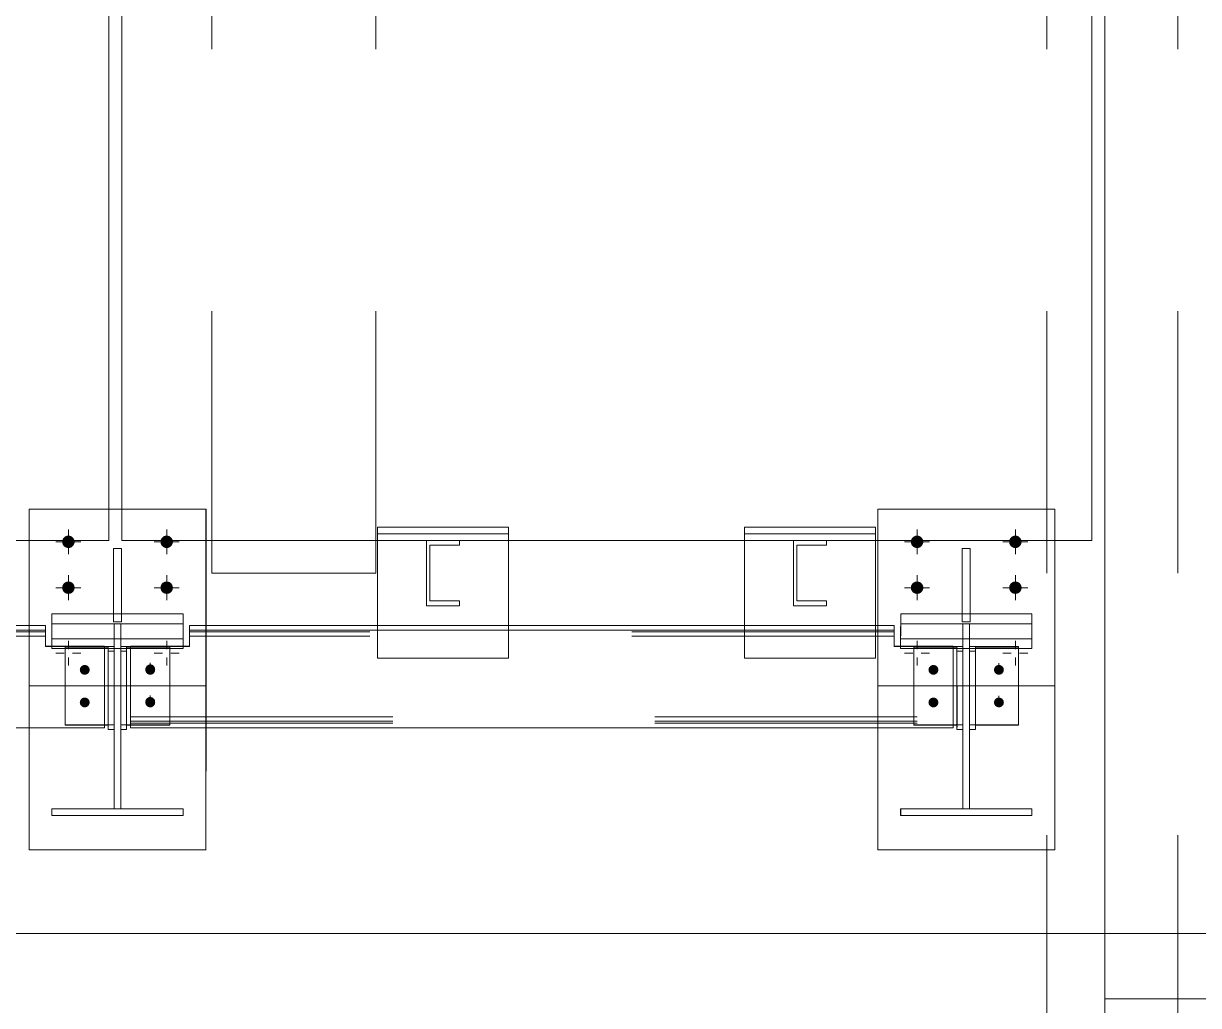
# Model space of a CAD drawing. Header units: millimetres. Extents: x 652937 to 1670132, y 1473552 to 2851037.
# Drawn here: x 663594.993 to 663596.786, y 1524528.36 to 1524529.859 of the extents above; entities that cross this region are included whole.
import ezdxf

# ---------------------------------------------------------------- set-up
doc = ezdxf.new("R2010")
doc.units = ezdxf.units.MM
doc.linetypes.add('XKITLINE00', pattern=[0])
doc.linetypes.add('XKITLINE02', pattern=[4, 2, -2])
doc.layers.add('Bolt', color=7, linetype='Continuous', lineweight=0)
doc.layers.add('Part', color=7, linetype='Continuous', lineweight=0)

# ---------------------------------------------------------------- blocks, each defined once
blk = doc.blocks.new('*A40314555')
at = {"layer": 'Part', "color": 7, "linetype": 'XKITLINE00', "lineweight": 0}
for p, q in [((51.765166, -105.470099), (51.765166, -94.070099)), ((51.765316, -94.070099), (51.765316, -105.470099)), ((51.765166, -105.470099), (44.365166, -105.470099)), ((51.765316, -105.470099), (51.765166, -105.470099))]:
    blk.add_line(p, q, dxfattribs=at)
at = {"layer": 'Part', "color": 7, "linetype": 'XKITLINE02', "lineweight": 0}
blk.add_line((51.765166, -105.470099), (51.765316, -105.470099), dxfattribs=at)
blk = doc.blocks.new('*A40324556')
at = {"layer": 'Part', "color": 7, "linetype": 'XKITLINE00', "lineweight": 0}
for p, q in [((51.865166, -105.470099), (51.865166, -94.070099)), ((59.265166, -105.470099), (59.265166, -94.070099)), ((59.265316, -94.070099), (59.265316, -105.470099)), ((59.265166, -105.470099), (51.865166, -105.470099)), ((59.265316, -105.470099), (59.265166, -105.470099))]:
    blk.add_line(p, q, dxfattribs=at)
at = {"layer": 'Part', "color": 7, "linetype": 'XKITLINE02', "lineweight": 0}
for p, q in [((51.865316, -105.470099), (51.865316, -94.070099)), ((59.265166, -105.470099), (59.265316, -105.470099))]:
    blk.add_line(p, q, dxfattribs=at)
blk = doc.blocks.new('*A40344558')
at = {"layer": 'Part', "color": 7, "linetype": 'XKITLINE00', "lineweight": 0}
for p, q in [((59.365186, -108.970099), (59.365186, -94.070099)), ((66.765186, -108.970099), (59.365186, -108.970099))]:
    blk.add_line(p, q, dxfattribs=at)
at = {"layer": 'Part', "color": 7, "linetype": 'XKITLINE02', "lineweight": 0}
blk.add_line((59.365337, -108.970099), (59.365337, -94.070099), dxfattribs=at)
blk = doc.blocks.new('*A40964620')
at = {"layer": 'Part', "color": 7, "linetype": 'XKITLINE00', "lineweight": 0}
blk.add_line((59.365186, -108.470099), (37.371892, -108.470099), dxfattribs=at)
at = {"layer": 'Part', "color": 7, "linetype": 'XKITLINE02', "lineweight": 0}
for p, q in [((59.365362, -108.470099), (59.365186, -108.470099)), ((59.365186, -108.470099), (66.765362, -108.470099))]:
    blk.add_line(p, q, dxfattribs=at)
blk = doc.blocks.new('*A40974621')
at = {"layer": 'Part', "color": 7, "linetype": 'XKITLINE00', "lineweight": 0}
for p, q in [((51.331472, -107.570088), (51.331472, -107.520088)), ((52.331863, -107.520088), (51.331472, -107.520088)), ((52.331863, -107.570088), (51.331472, -107.570088)), ((52.331863, -107.520088), (52.331472, -107.520088)), ((52.331472, -107.520088), (52.331472, -107.570088)), ((52.331472, -107.570088), (52.331863, -107.570088)), ((52.331863, -107.570088), (52.331863, -107.520088))]:
    blk.add_line(p, q, dxfattribs=at)
at = {"layer": 'Part', "color": 7, "linetype": 'XKITLINE02', "lineweight": 0}
for q in [(51.331472, -107.570088), (51.331863, -107.520088)]:
    blk.add_line((51.331863, -107.570088), q, dxfattribs=at)
blk = doc.blocks.new('*A40984622')
at = {"layer": 'Part', "color": 7, "linetype": 'XKITLINE00', "lineweight": 0}
for p, q in [((51.331863, -106.031138), (51.331472, -106.22097)), ((51.331863, -106.031138), (51.801742, -106.031138)), ((51.861742, -106.031138), (52.331863, -106.031138)), ((52.331863, -106.031138), (52.331472, -106.22095)), ((52.331863, -106.031138), (52.331863, -106.106491)), ((52.331863, -106.106491), (52.331472, -106.296304)), ((51.331472, -106.22097), (52.331472, -106.22095)), ((51.331472, -106.296323), (51.331472, -106.22097)), ((52.331472, -106.22095), (52.331472, -106.296304)), ((52.331472, -106.296304), (51.331472, -106.296323))]:
    blk.add_line(p, q, dxfattribs=at)
at = {"layer": 'Part', "color": 7, "linetype": 'XKITLINE02', "lineweight": 0}
for p, q in [((51.331863, -106.106491), (51.331863, -106.031138)), ((51.801742, -106.031138), (51.861742, -106.031138)), ((51.331863, -106.106491), (51.331472, -106.296323)), ((52.331863, -106.106491), (51.331863, -106.106491))]:
    blk.add_line(p, q, dxfattribs=at)
blk = doc.blocks.new('*A40994623')
at = {"layer": 'Part', "color": 7, "linetype": 'XKITLINE02', "lineweight": 0}
for p, q in [((51.156883, -105.231116), (51.765316, -105.231116)), ((51.156883, -105.231116), (51.156883, -105.470099)), ((51.156909, -105.231116), (51.156909, -107.831116)), ((52.506908, -105.231116), (51.865166, -105.231116)), ((52.506883, -105.231116), (52.506883, -105.470099)), ((52.506908, -105.231116), (52.506908, -107.831116)), ((51.156883, -106.119092), (51.156883, -106.901739)), ((52.506883, -106.119092), (52.506883, -106.901739))]:
    blk.add_line(p, q, dxfattribs=at)
at = {"layer": 'Part', "color": 7, "linetype": 'XKITLINE00', "lineweight": 0}
for p, q in [((51.765316, -105.231116), (51.865166, -105.231116)), ((51.156883, -105.470099), (51.156883, -106.119092)), ((52.506883, -105.470099), (52.506883, -106.119092)), ((51.156883, -106.901739), (51.156883, -107.831116)), ((52.506883, -106.901739), (52.506883, -107.831116)), ((51.156909, -107.831116), (51.156883, -107.831116)), ((51.156883, -107.831116), (52.506883, -107.831116)), ((52.506908, -107.831116), (52.506883, -107.831116))]:
    blk.add_line(p, q, dxfattribs=at)
blk = doc.blocks.new('*A41004624')
at = {"layer": 'Part', "color": 7, "linetype": 'XKITLINE02', "lineweight": 0}
for p, q in [((51.157103, -105.231116), (52.507109, -105.231116)), ((51.157103, -106.581116), (51.157103, -105.231116)), ((51.157109, -106.581116), (51.157109, -105.231116)), ((52.507103, -105.231116), (52.507103, -106.581116)), ((52.507109, -105.231116), (52.507109, -106.581116)), ((52.507109, -106.581116), (51.157103, -106.581116))]:
    blk.add_line(p, q, dxfattribs=at)
blk = doc.blocks.new('*A41014625')
at = {"layer": 'Part', "color": 7, "linetype": 'XKITLINE00', "lineweight": 0}
for p, q in [((51.856582, -106.296313), (51.856542, -106.31585)), ((51.856553, -106.913058), (51.856542, -106.31585)), ((51.856542, -106.31585), (51.901542, -106.31585)), ((51.901582, -106.296312), (51.901542, -106.31585)), ((51.901553, -106.913058), (51.901542, -106.31585)), ((51.901608, -106.31585), (51.901619, -106.881257)), ((52.231608, -106.296306), (52.231619, -106.881257)), ((51.901553, -106.913058), (51.856553, -106.913058)), ((52.231619, -106.881257), (51.901619, -106.881257))]:
    blk.add_line(p, q, dxfattribs=at)
at = {"layer": 'Part', "color": 7, "linetype": 'XKITLINE02', "lineweight": 0}
for p, q in [((51.856616, -106.279713), (51.856582, -106.296313)), ((51.856628, -106.87692), (51.856616, -106.279713)), ((52.231616, -106.279713), (51.856616, -106.279713)), ((51.901607, -106.284049), (51.901582, -106.296312)), ((51.901607, -106.284049), (51.901608, -106.31585)), ((51.901607, -106.284049), (52.231607, -106.284049)), ((52.231607, -106.284049), (52.231616, -106.279713)), ((52.231607, -106.284049), (52.231608, -106.296306)), ((52.231628, -106.87692), (52.231616, -106.279713)), ((51.856553, -106.913058), (51.856628, -106.87692)), ((51.856628, -106.87692), (52.231628, -106.87692)), ((51.901619, -106.881257), (51.901553, -106.913058)), ((52.231628, -106.87692), (52.231619, -106.881257))]:
    blk.add_line(p, q, dxfattribs=at)
blk = doc.blocks.new('*A41024626')
at = {"layer": 'Bolt'}
for points in [[(51.5035, -105.4904), (51.5008, -105.4993), (51.4964, -105.5075), (51.4905, -105.5147), (51.4833, -105.5206), (51.4751, -105.525), (51.4662, -105.5277), (51.4569, -105.5286), (51.4476, -105.5277), (51.4387, -105.525), (51.4305, -105.5206), (51.4233, -105.5147), (51.4174, -105.5075), (51.413, -105.4993), (51.4103, -105.4904), (51.4094, -105.4811), (51.4103, -105.4718), (51.413, -105.4629), (51.4174, -105.4547), (51.4233, -105.4475), (51.4305, -105.4416), (51.4387, -105.4372), (51.4476, -105.4345), (51.4569, -105.4336), (51.4662, -105.4345), (51.4751, -105.4372), (51.4833, -105.4416), (51.4905, -105.4475), (51.4964, -105.4547), (51.5008, -105.4629), (51.5035, -105.4718), (51.5044, -105.4811)], [(52.2535, -105.4904), (52.2508, -105.4993), (52.2464, -105.5075), (52.2405, -105.5147), (52.2333, -105.5206), (52.2251, -105.525), (52.2162, -105.5277), (52.2069, -105.5286), (52.1976, -105.5277), (52.1887, -105.525), (52.1805, -105.5206), (52.1733, -105.5147), (52.1674, -105.5075), (52.163, -105.4993), (52.1603, -105.4904), (52.1594, -105.4811), (52.1603, -105.4718), (52.163, -105.4629), (52.1674, -105.4547), (52.1733, -105.4475), (52.1805, -105.4416), (52.1887, -105.4372), (52.1976, -105.4345), (52.2069, -105.4336), (52.2162, -105.4345), (52.2251, -105.4372), (52.2333, -105.4416), (52.2405, -105.4475), (52.2464, -105.4547), (52.2508, -105.4629), (52.2535, -105.4718), (52.2544, -105.4811)], [(51.5035, -105.8404), (51.5008, -105.8493), (51.4964, -105.8575), (51.4905, -105.8647), (51.4833, -105.8706), (51.4751, -105.875), (51.4662, -105.8777), (51.4569, -105.8786), (51.4476, -105.8777), (51.4387, -105.875), (51.4305, -105.8706), (51.4233, -105.8647), (51.4174, -105.8575), (51.413, -105.8493), (51.4103, -105.8404), (51.4094, -105.8311), (51.4103, -105.8218), (51.413, -105.8129), (51.4174, -105.8047), (51.4233, -105.7975), (51.4305, -105.7916), (51.4387, -105.7872), (51.4476, -105.7845), (51.4569, -105.7836), (51.4662, -105.7845), (51.4751, -105.7872), (51.4833, -105.7916), (51.4905, -105.7975), (51.4964, -105.8047), (51.5008, -105.8129), (51.5035, -105.8218), (51.5044, -105.8311)], [(52.2535, -105.8404), (52.2508, -105.8493), (52.2464, -105.8575), (52.2405, -105.8647), (52.2333, -105.8706), (52.2251, -105.875), (52.2162, -105.8777), (52.2069, -105.8786), (52.1976, -105.8777), (52.1887, -105.875), (52.1805, -105.8706), (52.1733, -105.8647), (52.1674, -105.8575), (52.163, -105.8493), (52.1603, -105.8404), (52.1594, -105.8311), (52.1603, -105.8218), (52.163, -105.8129), (52.1674, -105.8047), (52.1733, -105.7975), (52.1805, -105.7916), (52.1887, -105.7872), (52.1976, -105.7845), (52.2069, -105.7836), (52.2162, -105.7845), (52.2251, -105.7872), (52.2333, -105.7916), (52.2405, -105.7975), (52.2464, -105.8047), (52.2508, -105.8129), (52.2535, -105.8218), (52.2544, -105.8311)]]:
    blk.add_hatch(color=7, dxfattribs=at).paths.add_polyline_path(points, flags=17)
at = {"layer": 'Bolt', "color": 7, "linetype": 'XKITLINE00', "lineweight": 0}
for p, q in [((51.457, -105.5761), (51.457, -105.3861)), ((52.207, -105.5761), (52.207, -105.3861)), ((51.362, -105.4811), (51.552, -105.4811)), ((52.112, -105.4811), (52.302, -105.4811)), ((51.457, -105.9261), (51.457, -105.7361)), ((52.207, -105.9261), (52.207, -105.7361)), ((51.362, -105.8311), (51.552, -105.8311)), ((52.112, -105.8311), (52.302, -105.8311)), ((51.457, -106.2361), (51.457, -106.2994)), ((52.207, -106.2361), (52.207, -106.2994)), ((51.362, -106.3311), (51.4253, -106.3311)), ((51.457, -106.4261), (51.457, -106.3628)), ((51.552, -106.3311), (51.4887, -106.3311)), ((52.112, -106.3311), (52.1753, -106.3311)), ((52.207, -106.4261), (52.207, -106.3628)), ((52.302, -106.3311), (52.2387, -106.3311))]:
    blk.add_line(p, q, dxfattribs=at)
blk = doc.blocks.new('*A41394663')
at = {"layer": 'Part', "color": 7, "linetype": 'XKITLINE02', "lineweight": 0}
for p, q in [((53.802733, -99.720099), (52.552292, -99.720099)), ((52.552292, -99.720099), (52.552292, -105.720099)), ((53.802292, -105.720099), (53.802292, -99.720099)), ((52.552292, -105.720099), (53.802733, -105.720099))]:
    blk.add_line(p, q, dxfattribs=at)
blk = doc.blocks.new('*A42714795')
at = {"layer": 'Part', "color": 7, "linetype": 'XKITLINE00', "lineweight": 0}
for p, q in [((44.881682, -106.119092), (44.881608, -106.155229)), ((51.281682, -106.119092), (44.881682, -106.119092)), ((51.281607, -106.155229), (51.281682, -106.119092)), ((51.281607, -106.155229), (44.881608, -106.155229)), ((44.881608, -106.155229), (44.88161, -106.279648)), ((51.28161, -106.279648), (51.281607, -106.155229)), ((51.281683, -106.155229), (51.281683, -106.168859)), ((44.831472, -106.276757), (44.881616, -106.276757)), ((44.831472, -106.279648), (44.88161, -106.279648)), ((51.28161, -106.279648), (51.331472, -106.279648)), ((51.281616, -106.276757), (51.331472, -106.276757)), ((44.431622, -106.881257), (44.431622, -106.901739)), ((44.431622, -106.901739), (51.73164, -106.901739)), ((51.73164, -106.881257), (51.73164, -106.901739))]:
    blk.add_line(p, q, dxfattribs=at)
at = {"layer": 'Part', "color": 7, "linetype": 'XKITLINE02', "lineweight": 0}
for p, q in [((44.881683, -106.168859), (44.881682, -106.119092)), ((51.281682, -106.119092), (51.281683, -106.155229)), ((44.881614, -106.202106), (44.881683, -106.168859)), ((51.281614, -106.202106), (44.881614, -106.202106)), ((44.881616, -106.276757), (44.881614, -106.202106)), ((51.281683, -106.168859), (44.881683, -106.168859)), ((51.281683, -106.168859), (51.281614, -106.202106)), ((51.281614, -106.202106), (51.281616, -106.276757)), ((44.43161, -106.279648), (44.431616, -106.276757)), ((44.43161, -106.279648), (44.431622, -106.881257)), ((44.43161, -106.279648), (44.831472, -106.279648)), ((44.431627, -106.849081), (44.431616, -106.276757)), ((44.431616, -106.276757), (44.831472, -106.276757)), ((44.88161, -106.279648), (44.881616, -106.276757)), ((51.28161, -106.279648), (51.281616, -106.276757)), ((51.331472, -106.276757), (51.731634, -106.276757)), ((51.331472, -106.279648), (51.731628, -106.279648)), ((51.731634, -106.276757), (51.731628, -106.279648)), ((51.731628, -106.279648), (51.73164, -106.881257)), ((51.731645, -106.849081), (51.731634, -106.276757)), ((44.431627, -106.849081), (44.431696, -106.815834)), ((44.431627, -106.849081), (51.731645, -106.849081)), ((44.431696, -106.815834), (44.431697, -106.865601)), ((44.431696, -106.815834), (51.731714, -106.815834)), ((51.731714, -106.815834), (51.731645, -106.849081)), ((51.731715, -106.865601), (51.731714, -106.815834)), ((44.431697, -106.865601), (44.431622, -106.901739)), ((44.431697, -106.865601), (51.731715, -106.865601)), ((51.73164, -106.901739), (51.731715, -106.865601))]:
    blk.add_line(p, q, dxfattribs=at)
blk = doc.blocks.new('*A42724796')
at = {"layer": 'Part', "color": 7, "linetype": 'XKITLINE02', "lineweight": 0}
for p, q in [((51.806863, -106.106494), (51.806472, -106.29625)), ((51.806863, -106.106494), (51.806863, -107.520088)), ((51.856863, -106.106494), (51.806863, -106.106494)), ((51.856863, -106.106494), (51.856472, -106.296249)), ((51.856863, -106.106494), (51.856863, -106.913058)), ((51.856472, -107.520088), (51.856863, -107.520088)), ((51.856472, -107.520088), (51.856863, -107.520088))]:
    blk.add_line(p, q, dxfattribs=at)
at = {"layer": 'Part', "color": 7, "linetype": 'XKITLINE00', "lineweight": 0}
for p, q in [((51.806472, -106.29625), (51.856472, -106.296249)), ((51.806472, -107.520088), (51.806472, -106.29625)), ((51.856472, -106.296249), (51.856472, -107.520088)), ((51.856863, -106.913058), (51.856863, -107.520088)), ((51.856472, -107.520088), (51.806472, -107.520088))]:
    blk.add_line(p, q, dxfattribs=at)
blk = doc.blocks.new('*A42734797')
at = {"layer": 'Part', "color": 7, "linetype": 'XKITLINE00', "lineweight": 0}
for p, q in [((51.801739, -106.091322), (51.801763, -105.531141)), ((51.801763, -105.531141), (51.861763, -105.531141)), ((51.861763, -105.531141), (51.861739, -106.091322)), ((51.861863, -105.531141), (51.861763, -105.531141)), ((51.861763, -105.531141), (51.861863, -105.531141)), ((51.861863, -106.031141), (51.861863, -105.531141)), ((51.861739, -106.091322), (51.861863, -106.031141)), ((51.861739, -106.091322), (51.801739, -106.091322))]:
    blk.add_line(p, q, dxfattribs=at)
at = {"layer": 'Part', "color": 7, "linetype": 'XKITLINE02', "lineweight": 0}
for p, q in [((51.801863, -106.031141), (51.801863, -105.531141)), ((51.801863, -106.031141), (51.801739, -106.091322)), ((51.861863, -106.031141), (51.801863, -106.031141))]:
    blk.add_line(p, q, dxfattribs=at)
blk = doc.blocks.new('*A42744798')
at = {"layer": 'Part', "color": 7, "linetype": 'XKITLINE02', "lineweight": 0}
for p, q in [((51.43161, -106.279713), (51.431601, -106.284049)), ((51.431601, -106.284049), (51.761601, -106.284049)), ((51.431601, -106.284049), (51.431601, -106.296321)), ((51.80661, -106.279713), (51.43161, -106.279713)), ((51.43161, -106.279713), (51.431621, -106.87692)), ((51.761601, -106.284049), (51.761575, -106.296315)), ((51.761612, -106.881257), (51.761601, -106.284049)), ((51.806472, -106.31585), (51.806535, -106.31585)), ((51.806535, -106.31585), (51.80661, -106.279713)), ((51.806547, -106.913058), (51.806535, -106.31585)), ((51.80661, -106.279713), (51.806621, -106.87692)), ((51.431612, -106.881257), (51.431621, -106.87692)), ((51.431621, -106.87692), (51.806621, -106.87692)), ((51.761546, -106.881257), (51.761612, -106.881257)), ((51.761547, -106.913058), (51.761612, -106.881257)), ((51.806472, -106.913058), (51.806547, -106.913058)), ((51.806547, -106.913058), (51.806621, -106.87692))]:
    blk.add_line(p, q, dxfattribs=at)
at = {"layer": 'Part', "color": 7, "linetype": 'XKITLINE00', "lineweight": 0}
for p, q in [((51.431601, -106.296321), (51.431612, -106.881257)), ((51.761575, -106.296315), (51.761535, -106.31585)), ((51.761535, -106.31585), (51.806472, -106.31585)), ((51.761535, -106.31585), (51.761547, -106.913058)), ((51.431612, -106.881257), (51.761546, -106.881257)), ((51.761547, -106.913058), (51.806472, -106.913058))]:
    blk.add_line(p, q, dxfattribs=at)
blk = doc.blocks.new('*A42754799')
at = {"layer": 'Bolt'}
for points in [[(51.589, -106.4216), (51.596, -106.4238), (51.6025, -106.4272), (51.6082, -106.4319), (51.6128, -106.4375), (51.6163, -106.444), (51.6184, -106.451), (51.6191, -106.4583), (51.6184, -106.4656), (51.6162, -106.4726), (51.6127, -106.479), (51.6081, -106.4847), (51.6024, -106.4893), (51.5959, -106.4927), (51.5888, -106.4948), (51.5815, -106.4955), (51.5742, -106.4948), (51.5672, -106.4927), (51.5607, -106.4892), (51.555, -106.4845), (51.5504, -106.4789), (51.5469, -106.4724), (51.5448, -106.4654), (51.5441, -106.4581), (51.5448, -106.4509), (51.547, -106.4439), (51.5505, -106.4374), (51.5551, -106.4318), (51.5608, -106.4271), (51.5673, -106.4237), (51.5744, -106.4216), (51.5817, -106.4209)], [(51.589, -106.6705), (51.596, -106.6726), (51.6025, -106.6761), (51.6082, -106.6807), (51.6128, -106.6864), (51.6163, -106.6928), (51.6184, -106.6999), (51.6191, -106.7071), (51.6184, -106.7144), (51.6162, -106.7214), (51.6127, -106.7279), (51.6081, -106.7335), (51.6024, -106.7381), (51.5959, -106.7416), (51.5888, -106.7437), (51.5815, -106.7444), (51.5742, -106.7437), (51.5672, -106.7415), (51.5607, -106.738), (51.555, -106.7334), (51.5504, -106.7277), (51.5469, -106.7213), (51.5448, -106.7143), (51.5441, -106.707), (51.5448, -106.6997), (51.547, -106.6927), (51.5505, -106.6863), (51.5551, -106.6806), (51.5608, -106.676), (51.5673, -106.6725), (51.5744, -106.6704), (51.5817, -106.6697)]]:
    blk.add_hatch(color=7, dxfattribs=at).paths.add_polyline_path(points, flags=17)
at = {"layer": 'Bolt', "color": 7, "linetype": 'XKITLINE00', "lineweight": 0}
for p, q in [((51.5816, -106.462), (51.5816, -106.439)), ((51.5816, -106.7109), (51.5816, -106.6879))]:
    blk.add_line(p, q, dxfattribs=at)
blk = doc.blocks.new('*A43004824')
at = {"layer": 'Part', "color": 7, "linetype": 'XKITLINE02', "lineweight": 0}
for p, q in [((58.921871, -99.720099), (58.921871, -107.831116)), ((58.922071, -99.720099), (58.922071, -133.720099)), ((59.921871, -99.720099), (59.921871, -108.970099)), ((59.922071, -99.720099), (59.922071, -130.970099))]:
    blk.add_line(p, q, dxfattribs=at)
at = {"layer": 'Part', "color": 7, "linetype": 'XKITLINE00', "lineweight": 0}
for p, q in [((58.921871, -107.831116), (58.921871, -124.470099)), ((59.921871, -108.970099), (59.921871, -109.070099))]:
    blk.add_line(p, q, dxfattribs=at)
blk = doc.blocks.new('*A43014825')
at = {"layer": 'Part', "color": 7, "linetype": 'XKITLINE02', "lineweight": 0}
for p, q in [((59.365341, -108.470099), (60.365541, -108.470099)), ((59.365341, -108.470099), (59.365341, -108.970099)), ((59.365541, -130.970099), (59.365541, -108.470099))]:
    blk.add_line(p, q, dxfattribs=at)
at = {"layer": 'Part', "color": 7, "linetype": 'XKITLINE00', "lineweight": 0}
blk.add_line((59.365341, -108.970099), (59.365341, -109.070099), dxfattribs=at)
blk = doc.blocks.new('*A43024826')
at = {"layer": 'Part', "color": 7, "linetype": 'XKITLINE00', "lineweight": 0}
for p, q in [((57.806472, -107.570088), (57.806472, -107.520088)), ((58.806863, -107.520088), (57.806472, -107.520088)), ((58.806863, -107.570088), (57.806472, -107.570088)), ((58.806863, -107.520088), (58.806472, -107.520088)), ((58.806472, -107.520088), (58.806472, -107.570088)), ((58.806472, -107.570088), (58.806863, -107.570088)), ((58.806863, -107.570088), (58.806863, -107.520088))]:
    blk.add_line(p, q, dxfattribs=at)
at = {"layer": 'Part', "color": 7, "linetype": 'XKITLINE02', "lineweight": 0}
for q in [(57.806472, -107.570088), (57.806863, -107.520088)]:
    blk.add_line((57.806863, -107.570088), q, dxfattribs=at)
blk = doc.blocks.new('*A43034827')
at = {"layer": 'Part', "color": 7, "linetype": 'XKITLINE02', "lineweight": 0}
for p, q in [((58.281863, -106.106494), (58.281472, -106.296124)), ((58.281863, -106.106494), (58.281863, -107.520088)), ((58.331863, -106.106494), (58.281863, -106.106494)), ((58.331863, -106.106494), (58.331472, -106.296123)), ((58.331863, -106.106494), (58.331863, -106.913058)), ((58.331472, -107.520088), (58.331863, -107.520088)), ((58.331472, -107.520088), (58.331863, -107.520088))]:
    blk.add_line(p, q, dxfattribs=at)
at = {"layer": 'Part', "color": 7, "linetype": 'XKITLINE00', "lineweight": 0}
for p, q in [((58.281472, -106.296124), (58.331472, -106.296123)), ((58.281472, -107.520088), (58.281472, -106.296124)), ((58.331472, -106.296123), (58.331472, -107.520088)), ((58.331863, -106.913058), (58.331863, -107.520088)), ((58.331472, -107.520088), (58.281472, -107.520088))]:
    blk.add_line(p, q, dxfattribs=at)
blk = doc.blocks.new('*A43044828')
at = {"layer": 'Part', "color": 7, "linetype": 'XKITLINE00', "lineweight": 0}
for p, q in [((57.806863, -106.031138), (57.806472, -106.220843)), ((57.806863, -106.031138), (58.276742, -106.031138)), ((58.336741, -106.031138), (58.806863, -106.031138)), ((58.806863, -106.031138), (58.806472, -106.220824)), ((58.806863, -106.031138), (58.806863, -106.106491)), ((58.806863, -106.106491), (58.806472, -106.296177)), ((57.806472, -106.220843), (58.806472, -106.220824)), ((57.806472, -106.296197), (57.806472, -106.220843)), ((58.806472, -106.220824), (58.806472, -106.296177)), ((58.806472, -106.296177), (57.806472, -106.296197))]:
    blk.add_line(p, q, dxfattribs=at)
at = {"layer": 'Part', "color": 7, "linetype": 'XKITLINE02', "lineweight": 0}
for p, q in [((57.806863, -106.106491), (57.806863, -106.031138)), ((58.276742, -106.031138), (58.336741, -106.031138)), ((57.806863, -106.106491), (57.806472, -106.296197)), ((58.806863, -106.106491), (57.806863, -106.106491))]:
    blk.add_line(p, q, dxfattribs=at)
blk = doc.blocks.new('*A43134837')
at = {"layer": 'Part', "color": 7, "linetype": 'XKITLINE02', "lineweight": 0}
for p, q in [((57.631883, -105.231116), (58.981908, -105.231116)), ((57.631883, -105.231116), (57.631883, -105.470099)), ((57.631908, -105.231116), (57.631908, -107.831116)), ((58.981883, -105.231116), (58.981883, -105.470099)), ((58.981908, -105.231116), (58.981908, -107.831116)), ((57.631883, -106.119092), (57.631883, -106.901739))]:
    blk.add_line(p, q, dxfattribs=at)
at = {"layer": 'Part', "color": 7, "linetype": 'XKITLINE00', "lineweight": 0}
for p, q in [((57.631883, -105.470099), (57.631883, -106.119092)), ((58.981883, -105.470099), (58.981883, -107.831116)), ((57.631883, -106.901739), (57.631883, -107.831116)), ((57.631908, -107.831116), (57.631883, -107.831116)), ((57.631883, -107.831116), (58.981883, -107.831116)), ((58.981908, -107.831116), (58.981883, -107.831116))]:
    blk.add_line(p, q, dxfattribs=at)
blk = doc.blocks.new('*A43184842')
at = {"layer": 'Bolt'}
for points in [[(58.564, -106.4216), (58.571, -106.4238), (58.5775, -106.4272), (58.5832, -106.4319), (58.5878, -106.4375), (58.5913, -106.444), (58.5934, -106.451), (58.5941, -106.4583), (58.5934, -106.4656), (58.5912, -106.4726), (58.5877, -106.479), (58.5831, -106.4847), (58.5774, -106.4893), (58.5709, -106.4927), (58.5639, -106.4948), (58.5565, -106.4955), (58.5492, -106.4948), (58.5422, -106.4927), (58.5357, -106.4892), (58.53, -106.4845), (58.5254, -106.4789), (58.5219, -106.4724), (58.5198, -106.4654), (58.5191, -106.4581), (58.5198, -106.4509), (58.522, -106.4439), (58.5255, -106.4374), (58.5301, -106.4318), (58.5358, -106.4271), (58.5423, -106.4237), (58.5494, -106.4216), (58.5567, -106.4209)], [(58.564, -106.6705), (58.571, -106.6726), (58.5775, -106.6761), (58.5832, -106.6807), (58.5878, -106.6864), (58.5913, -106.6928), (58.5934, -106.6999), (58.5941, -106.7071), (58.5934, -106.7144), (58.5912, -106.7214), (58.5878, -106.7279), (58.5831, -106.7335), (58.5774, -106.7381), (58.5709, -106.7416), (58.5639, -106.7437), (58.5565, -106.7444), (58.5492, -106.7437), (58.5422, -106.7415), (58.5357, -106.738), (58.53, -106.7334), (58.5254, -106.7277), (58.5219, -106.7213), (58.5198, -106.7143), (58.5191, -106.707), (58.5199, -106.6997), (58.522, -106.6927), (58.5255, -106.6863), (58.5302, -106.6806), (58.5358, -106.676), (58.5423, -106.6725), (58.5494, -106.6704), (58.5567, -106.6697)]]:
    blk.add_hatch(color=7, dxfattribs=at).paths.add_polyline_path(points, flags=17)
at = {"layer": 'Bolt', "color": 7, "linetype": 'XKITLINE00', "lineweight": 0}
for p, q in [((58.5566, -106.4599), (58.5567, -106.408)), ((58.5566, -106.7087), (58.5567, -106.6569))]:
    blk.add_line(p, q, dxfattribs=at)
blk = doc.blocks.new('*A43194843')
at = {"layer": 'Bolt'}
for points in [[(58.064, -106.4216), (58.071, -106.4238), (58.0775, -106.4272), (58.0832, -106.4319), (58.0878, -106.4375), (58.0913, -106.444), (58.0934, -106.451), (58.0941, -106.4583), (58.0934, -106.4656), (58.0912, -106.4726), (58.0877, -106.479), (58.0831, -106.4847), (58.0774, -106.4893), (58.0709, -106.4927), (58.0638, -106.4948), (58.0565, -106.4955), (58.0492, -106.4948), (58.0422, -106.4927), (58.0357, -106.4892), (58.03, -106.4845), (58.0254, -106.4789), (58.0219, -106.4724), (58.0198, -106.4654), (58.0191, -106.4581), (58.0198, -106.4509), (58.022, -106.4439), (58.0255, -106.4374), (58.0301, -106.4318), (58.0358, -106.4271), (58.0423, -106.4237), (58.0494, -106.4216), (58.0567, -106.4209)], [(58.064, -106.6705), (58.071, -106.6726), (58.0775, -106.6761), (58.0832, -106.6807), (58.0878, -106.6864), (58.0913, -106.6928), (58.0934, -106.6999), (58.0941, -106.7071), (58.0934, -106.7144), (58.0912, -106.7214), (58.0877, -106.7279), (58.0831, -106.7335), (58.0774, -106.7381), (58.0709, -106.7416), (58.0638, -106.7437), (58.0565, -106.7444), (58.0492, -106.7437), (58.0422, -106.7415), (58.0357, -106.738), (58.03, -106.7334), (58.0254, -106.7277), (58.0219, -106.7213), (58.0198, -106.7143), (58.0191, -106.707), (58.0198, -106.6997), (58.022, -106.6927), (58.0255, -106.6863), (58.0301, -106.6806), (58.0358, -106.676), (58.0423, -106.6725), (58.0494, -106.6704), (58.0567, -106.6697)]]:
    blk.add_hatch(color=7, dxfattribs=at).paths.add_polyline_path(points, flags=17)
at = {"layer": 'Bolt', "color": 7, "linetype": 'XKITLINE00', "lineweight": 0}
for p, q in [((58.0566, -106.462), (58.0566, -106.439)), ((58.0566, -106.7109), (58.0566, -106.6879))]:
    blk.add_line(p, q, dxfattribs=at)
blk = doc.blocks.new('*A43204844')
at = {"layer": 'Part', "color": 7, "linetype": 'XKITLINE00', "lineweight": 0}
for p, q in [((58.331582, -106.296187), (58.331541, -106.31585)), ((58.331553, -106.913058), (58.331541, -106.31585)), ((58.331541, -106.31585), (58.376541, -106.31585)), ((58.376582, -106.296186), (58.376541, -106.31585)), ((58.376553, -106.913058), (58.376541, -106.31585)), ((58.376608, -106.31585), (58.376619, -106.881257)), ((58.706607, -106.296179), (58.706619, -106.881257)), ((58.376553, -106.913058), (58.331553, -106.913058)), ((58.706619, -106.881257), (58.376619, -106.881257))]:
    blk.add_line(p, q, dxfattribs=at)
at = {"layer": 'Part', "color": 7, "linetype": 'XKITLINE02', "lineweight": 0}
for p, q in [((58.331616, -106.279713), (58.331582, -106.296187)), ((58.331628, -106.87692), (58.331616, -106.279713)), ((58.706616, -106.279713), (58.331616, -106.279713)), ((58.376607, -106.284049), (58.376582, -106.296186)), ((58.376607, -106.284049), (58.376608, -106.31585)), ((58.376607, -106.284049), (58.706607, -106.284049)), ((58.706607, -106.284049), (58.706616, -106.279713)), ((58.706607, -106.284049), (58.706607, -106.296179)), ((58.706628, -106.87692), (58.706616, -106.279713)), ((58.331553, -106.913058), (58.331628, -106.87692)), ((58.331628, -106.87692), (58.706628, -106.87692)), ((58.376619, -106.881257), (58.376553, -106.913058)), ((58.706628, -106.87692), (58.706619, -106.881257))]:
    blk.add_line(p, q, dxfattribs=at)
blk = doc.blocks.new('*A43214845')
at = {"layer": 'Part', "color": 7, "linetype": 'XKITLINE02', "lineweight": 0}
for p, q in [((57.90661, -106.279713), (57.906601, -106.284049)), ((57.906601, -106.284049), (58.236601, -106.284049)), ((57.906601, -106.284049), (57.906601, -106.296195)), ((58.28161, -106.279713), (57.90661, -106.279713)), ((57.90661, -106.279713), (57.906621, -106.87692)), ((58.236601, -106.284049), (58.236576, -106.296189)), ((58.236612, -106.881257), (58.236601, -106.284049)), ((58.281472, -106.31585), (58.281535, -106.31585)), ((58.281535, -106.31585), (58.28161, -106.279713)), ((58.281547, -106.913058), (58.281535, -106.31585)), ((58.28161, -106.279713), (58.281621, -106.87692)), ((57.906612, -106.881257), (57.906621, -106.87692)), ((57.906621, -106.87692), (58.281621, -106.87692)), ((58.236546, -106.881257), (58.236612, -106.881257)), ((58.236547, -106.913058), (58.236612, -106.881257)), ((58.281472, -106.913058), (58.281547, -106.913058)), ((58.281547, -106.913058), (58.281621, -106.87692))]:
    blk.add_line(p, q, dxfattribs=at)
at = {"layer": 'Part', "color": 7, "linetype": 'XKITLINE00', "lineweight": 0}
for p, q in [((57.906601, -106.296195), (57.906612, -106.881257)), ((58.236576, -106.296189), (58.236535, -106.31585)), ((58.236535, -106.31585), (58.281472, -106.31585)), ((58.236535, -106.31585), (58.236547, -106.913058)), ((57.906612, -106.881257), (58.236546, -106.881257)), ((58.236547, -106.913058), (58.281472, -106.913058))]:
    blk.add_line(p, q, dxfattribs=at)
blk = doc.blocks.new('*A43244848')
at = {"layer": 'Bolt'}
for points in [[(57.9785, -105.4904), (57.9758, -105.4993), (57.9714, -105.5075), (57.9655, -105.5147), (57.9583, -105.5206), (57.9501, -105.525), (57.9412, -105.5277), (57.9319, -105.5286), (57.9226, -105.5277), (57.9137, -105.525), (57.9055, -105.5206), (57.8983, -105.5147), (57.8924, -105.5075), (57.888, -105.4993), (57.8853, -105.4904), (57.8844, -105.4811), (57.8853, -105.4718), (57.888, -105.4629), (57.8924, -105.4547), (57.8983, -105.4475), (57.9055, -105.4416), (57.9137, -105.4372), (57.9226, -105.4345), (57.9319, -105.4336), (57.9412, -105.4345), (57.9501, -105.4372), (57.9583, -105.4416), (57.9655, -105.4475), (57.9714, -105.4547), (57.9758, -105.4629), (57.9785, -105.4718), (57.9794, -105.4811)], [(58.7285, -105.4904), (58.7258, -105.4993), (58.7214, -105.5075), (58.7155, -105.5147), (58.7083, -105.5206), (58.7001, -105.525), (58.6912, -105.5277), (58.6819, -105.5286), (58.6726, -105.5277), (58.6637, -105.525), (58.6555, -105.5206), (58.6483, -105.5147), (58.6424, -105.5075), (58.638, -105.4993), (58.6353, -105.4904), (58.6344, -105.4811), (58.6353, -105.4718), (58.638, -105.4629), (58.6424, -105.4547), (58.6483, -105.4475), (58.6555, -105.4416), (58.6637, -105.4372), (58.6726, -105.4345), (58.6819, -105.4336), (58.6912, -105.4345), (58.7001, -105.4372), (58.7083, -105.4416), (58.7155, -105.4475), (58.7214, -105.4547), (58.7258, -105.4629), (58.7285, -105.4718), (58.7294, -105.4811)], [(57.9785, -105.8404), (57.9758, -105.8493), (57.9714, -105.8575), (57.9655, -105.8647), (57.9583, -105.8706), (57.9501, -105.875), (57.9412, -105.8777), (57.9319, -105.8786), (57.9226, -105.8777), (57.9137, -105.875), (57.9055, -105.8706), (57.8983, -105.8647), (57.8924, -105.8575), (57.888, -105.8493), (57.8853, -105.8404), (57.8844, -105.8311), (57.8853, -105.8218), (57.888, -105.8129), (57.8924, -105.8047), (57.8983, -105.7975), (57.9055, -105.7916), (57.9137, -105.7872), (57.9226, -105.7845), (57.9319, -105.7836), (57.9412, -105.7845), (57.9501, -105.7872), (57.9583, -105.7916), (57.9655, -105.7975), (57.9714, -105.8047), (57.9758, -105.8129), (57.9785, -105.8218), (57.9794, -105.8311)], [(58.7285, -105.8404), (58.7258, -105.8493), (58.7214, -105.8575), (58.7155, -105.8647), (58.7083, -105.8706), (58.7001, -105.875), (58.6912, -105.8777), (58.6819, -105.8786), (58.6726, -105.8777), (58.6637, -105.875), (58.6555, -105.8706), (58.6483, -105.8647), (58.6424, -105.8575), (58.638, -105.8493), (58.6353, -105.8404), (58.6344, -105.8311), (58.6353, -105.8218), (58.638, -105.8129), (58.6424, -105.8047), (58.6483, -105.7975), (58.6555, -105.7916), (58.6637, -105.7872), (58.6726, -105.7845), (58.6819, -105.7836), (58.6912, -105.7845), (58.7001, -105.7872), (58.7083, -105.7916), (58.7155, -105.7975), (58.7214, -105.8047), (58.7258, -105.8129), (58.7285, -105.8218), (58.7294, -105.8311)]]:
    blk.add_hatch(color=7, dxfattribs=at).paths.add_polyline_path(points, flags=17)
at = {"layer": 'Bolt', "color": 7, "linetype": 'XKITLINE00', "lineweight": 0}
for p, q in [((57.932, -105.5761), (57.932, -105.3861)), ((58.682, -105.5761), (58.682, -105.3861)), ((57.837, -105.4811), (58.027, -105.4811)), ((58.587, -105.4811), (58.777, -105.4811)), ((57.932, -105.9261), (57.932, -105.7361)), ((58.682, -105.9261), (58.682, -105.7361)), ((57.837, -105.8311), (58.027, -105.8311)), ((58.587, -105.8311), (58.777, -105.8311)), ((57.932, -106.2361), (57.932, -106.2994)), ((58.682, -106.2361), (58.682, -106.2994)), ((57.837, -106.3311), (57.9003, -106.3311)), ((57.932, -106.4261), (57.932, -106.3628)), ((58.027, -106.3311), (57.9637, -106.3311)), ((58.587, -106.3311), (58.6503, -106.3311)), ((58.682, -106.4261), (58.682, -106.3628)), ((58.777, -106.3311), (58.7137, -106.3311))]:
    blk.add_line(p, q, dxfattribs=at)
blk = doc.blocks.new('*A43254849')
at = {"layer": 'Part', "color": 7, "linetype": 'XKITLINE00', "lineweight": 0}
for p, q in [((58.276739, -106.091322), (58.276763, -105.531141)), ((58.276763, -105.531141), (58.336763, -105.531141)), ((58.336763, -105.531141), (58.336739, -106.091322)), ((58.336863, -105.531141), (58.336763, -105.531141)), ((58.336763, -105.531141), (58.336863, -105.531141)), ((58.336863, -106.031141), (58.336863, -105.531141)), ((58.336739, -106.091322), (58.336863, -106.031141)), ((58.336739, -106.091322), (58.276739, -106.091322))]:
    blk.add_line(p, q, dxfattribs=at)
at = {"layer": 'Part', "color": 7, "linetype": 'XKITLINE02', "lineweight": 0}
for p, q in [((58.276863, -106.031141), (58.276863, -105.531141)), ((58.276863, -106.031141), (58.276739, -106.091322)), ((58.336863, -106.031141), (58.276863, -106.031141))]:
    blk.add_line(p, q, dxfattribs=at)
blk = doc.blocks.new('*A43264850')
at = {"layer": 'Part', "color": 7, "linetype": 'XKITLINE02', "lineweight": 0}
for p, q in [((57.615404, -105.370099), (56.615392, -105.370099)), ((56.615392, -105.370099), (56.615392, -105.470099)), ((56.615404, -105.370099), (56.615404, -106.370099)), ((57.615392, -105.370099), (57.615392, -105.470099)), ((57.615404, -106.370099), (57.615404, -105.370099)), ((56.615392, -106.119092), (56.615392, -106.370099)), ((57.615392, -106.119092), (57.615392, -106.370099)), ((56.615392, -106.370099), (57.615404, -106.370099))]:
    blk.add_line(p, q, dxfattribs=at)
at = {"layer": 'Part', "color": 7, "linetype": 'XKITLINE00', "lineweight": 0}
for p, q in [((56.615392, -105.470099), (56.615392, -106.119092)), ((57.615392, -105.470099), (57.615392, -106.119092))]:
    blk.add_line(p, q, dxfattribs=at)
blk = doc.blocks.new('*A43274851')
at = {"layer": 'Part', "color": 7, "linetype": 'XKITLINE02', "lineweight": 0}
for p, q in [((57.615367, -105.420099), (56.615227, -105.420099)), ((56.615227, -105.470099), (56.615227, -105.420099)), ((56.615367, -105.470099), (56.615367, -105.420099)), ((57.615227, -105.420099), (57.615367, -105.420099)), ((57.615227, -105.470099), (57.615227, -105.420099)), ((57.615367, -105.420099), (57.615367, -105.470099)), ((57.615367, -105.470099), (56.615227, -105.470099)), ((57.615367, -105.470099), (57.615227, -105.470099))]:
    blk.add_line(p, q, dxfattribs=at)
blk = doc.blocks.new('*A43284852')
at = {"layer": 'Part', "color": 7, "linetype": 'XKITLINE00', "lineweight": 0}
for p, q in [((56.990269, -105.970099), (56.990269, -105.470099)), ((57.240409, -105.507599), (57.015269, -105.507599)), ((57.015269, -105.932599), (57.015269, -105.507599)), ((57.015409, -105.932599), (57.015409, -105.507599)), ((57.240269, -105.507599), (57.240269, -105.470099)), ((57.240409, -105.470099), (57.240409, -105.507599)), ((57.015269, -105.932599), (57.240409, -105.932599)), ((57.240269, -105.970099), (57.240269, -105.932599)), ((57.240409, -105.932599), (57.240409, -105.970099)), ((57.240409, -105.970099), (56.990269, -105.970099))]:
    blk.add_line(p, q, dxfattribs=at)
at = {"layer": 'Part', "color": 7, "linetype": 'XKITLINE02', "lineweight": 0}
for p, q in [((56.990269, -105.470099), (57.240409, -105.470099)), ((56.990409, -105.970099), (56.990409, -105.470099))]:
    blk.add_line(p, q, dxfattribs=at)
blk = doc.blocks.new('*A43294853')
at = {"layer": 'Part', "color": 7, "linetype": 'XKITLINE02', "lineweight": 0}
for p, q in [((57.632103, -105.231116), (58.982109, -105.231116)), ((57.632103, -106.581116), (57.632103, -105.231116)), ((57.632109, -105.231116), (57.632109, -106.581116)), ((58.982103, -106.581116), (58.982103, -105.231116)), ((58.982109, -105.231116), (58.982109, -106.581116)), ((58.982109, -106.581116), (57.632103, -106.581116))]:
    blk.add_line(p, q, dxfattribs=at)
blk = doc.blocks.new('*A43464870')
at = {"layer": 'Part', "color": 7, "linetype": 'XKITLINE00', "lineweight": 0}
for p, q in [((52.381682, -106.119092), (52.381607, -106.155229)), ((57.756682, -106.119092), (52.381682, -106.119092)), ((57.756607, -106.155229), (57.756682, -106.119092)), ((57.756607, -106.155229), (52.381607, -106.155229)), ((52.381607, -106.155229), (52.38161, -106.279648)), ((57.75661, -106.279648), (57.756607, -106.155229)), ((57.756683, -106.155229), (57.756683, -106.168859)), ((52.331472, -106.276757), (52.381616, -106.276757)), ((52.331472, -106.279648), (52.38161, -106.279648)), ((57.75661, -106.279648), (57.806472, -106.279648)), ((57.756616, -106.276757), (57.806472, -106.276757)), ((51.931621, -106.881257), (51.931622, -106.901739)), ((51.931622, -106.901739), (58.20664, -106.901739)), ((58.20664, -106.881257), (58.20664, -106.901739))]:
    blk.add_line(p, q, dxfattribs=at)
at = {"layer": 'Part', "color": 7, "linetype": 'XKITLINE02', "lineweight": 0}
for p, q in [((52.381683, -106.168859), (52.381682, -106.119092)), ((57.756682, -106.119092), (57.756683, -106.155229)), ((52.381614, -106.202106), (52.381683, -106.168859)), ((57.756614, -106.202106), (52.381614, -106.202106)), ((52.381616, -106.276757), (52.381614, -106.202106)), ((57.756683, -106.168859), (52.381683, -106.168859)), ((57.756683, -106.168859), (57.756614, -106.202106)), ((57.756614, -106.202106), (57.756616, -106.276757)), ((51.93161, -106.279648), (51.931616, -106.276757)), ((51.93161, -106.279648), (51.931621, -106.881257)), ((51.93161, -106.279648), (52.331472, -106.279648)), ((51.931627, -106.849081), (51.931616, -106.276757)), ((51.931616, -106.276757), (52.331472, -106.276757)), ((52.38161, -106.279648), (52.381616, -106.276757)), ((57.75661, -106.279648), (57.756616, -106.276757)), ((57.806472, -106.276757), (58.206634, -106.276757)), ((57.806472, -106.279648), (58.206628, -106.279648)), ((58.206634, -106.276757), (58.206628, -106.279648)), ((58.206628, -106.279648), (58.20664, -106.881257)), ((58.206645, -106.849081), (58.206634, -106.276757)), ((51.931627, -106.849081), (51.931696, -106.815834)), ((51.931627, -106.849081), (58.206645, -106.849081)), ((51.931696, -106.815834), (51.931697, -106.865601)), ((51.931696, -106.815834), (58.206714, -106.815834)), ((58.206714, -106.815834), (58.206645, -106.849081)), ((58.206715, -106.865601), (58.206714, -106.815834)), ((51.931697, -106.865601), (51.931622, -106.901739)), ((51.931697, -106.865601), (58.206715, -106.865601)), ((58.20664, -106.901739), (58.206715, -106.865601))]:
    blk.add_line(p, q, dxfattribs=at)
blk = doc.blocks.new('*A43474871')
at = {"layer": 'Bolt'}
for points in [[(52.089, -106.4173), (52.096, -106.4194), (52.1025, -106.4229), (52.1082, -106.4276), (52.1128, -106.4332), (52.1163, -106.4397), (52.1184, -106.4467), (52.1191, -106.454), (52.1184, -106.4612), (52.1162, -106.4682), (52.1128, -106.4747), (52.1081, -106.4803), (52.1024, -106.485), (52.0959, -106.4884), (52.0889, -106.4905), (52.0815, -106.4912), (52.0742, -106.4905), (52.0672, -106.4883), (52.0607, -106.4849), (52.055, -106.4802), (52.0504, -106.4746), (52.0469, -106.4681), (52.0448, -106.4611), (52.0441, -106.4538), (52.0449, -106.4465), (52.047, -106.4395), (52.0505, -106.4331), (52.0552, -106.4274), (52.0609, -106.4228), (52.0673, -106.4194), (52.0744, -106.4173), (52.0817, -106.4166)], [(52.089, -106.6661), (52.096, -106.6683), (52.1025, -106.6717), (52.1082, -106.6764), (52.1128, -106.6821), (52.1163, -106.6885), (52.1184, -106.6955), (52.1191, -106.7028), (52.1184, -106.7101), (52.1162, -106.7171), (52.1128, -106.7235), (52.1081, -106.7292), (52.1024, -106.7338), (52.0959, -106.7373), (52.0889, -106.7394), (52.0815, -106.7401), (52.0742, -106.7393), (52.0672, -106.7372), (52.0607, -106.7337), (52.0551, -106.7291), (52.0504, -106.7234), (52.0469, -106.7169), (52.0448, -106.7099), (52.0441, -106.7027), (52.0449, -106.6954), (52.047, -106.6884), (52.0505, -106.6819), (52.0552, -106.6763), (52.0609, -106.6717), (52.0673, -106.6682), (52.0744, -106.6661), (52.0817, -106.6654)]]:
    blk.add_hatch(color=7, dxfattribs=at).paths.add_polyline_path(points, flags=17)
at = {"layer": 'Bolt', "color": 7, "linetype": 'XKITLINE00', "lineweight": 0}
for p, q in [((52.0816, -106.4539), (52.0817, -106.4059)), ((52.0816, -106.7027), (52.0817, -106.6547))]:
    blk.add_line(p, q, dxfattribs=at)
blk = doc.blocks.new('*A43484872')
at = {"layer": 'Bolt'}
for points in [[(52.089, -106.4216), (52.096, -106.4238), (52.1025, -106.4272), (52.1082, -106.4319), (52.1128, -106.4375), (52.1163, -106.444), (52.1184, -106.451), (52.1191, -106.4583), (52.1184, -106.4656), (52.1162, -106.4726), (52.1127, -106.479), (52.1081, -106.4847), (52.1024, -106.4893), (52.0959, -106.4927), (52.0889, -106.4948), (52.0815, -106.4955), (52.0742, -106.4948), (52.0672, -106.4927), (52.0607, -106.4892), (52.055, -106.4845), (52.0504, -106.4789), (52.0469, -106.4724), (52.0448, -106.4654), (52.0441, -106.4581), (52.0448, -106.4509), (52.047, -106.4439), (52.0505, -106.4374), (52.0551, -106.4318), (52.0608, -106.4271), (52.0673, -106.4237), (52.0744, -106.4216), (52.0817, -106.4209)], [(52.089, -106.6705), (52.096, -106.6726), (52.1025, -106.6761), (52.1082, -106.6807), (52.1128, -106.6864), (52.1163, -106.6928), (52.1184, -106.6999), (52.1191, -106.7071), (52.1184, -106.7144), (52.1162, -106.7214), (52.1128, -106.7279), (52.1081, -106.7335), (52.1024, -106.7381), (52.0959, -106.7416), (52.0889, -106.7437), (52.0815, -106.7444), (52.0742, -106.7437), (52.0672, -106.7415), (52.0607, -106.738), (52.055, -106.7334), (52.0504, -106.7277), (52.0469, -106.7213), (52.0448, -106.7143), (52.0441, -106.707), (52.0449, -106.6997), (52.047, -106.6927), (52.0505, -106.6863), (52.0552, -106.6806), (52.0608, -106.676), (52.0673, -106.6725), (52.0744, -106.6704), (52.0817, -106.6697)]]:
    blk.add_hatch(color=7, dxfattribs=at).paths.add_polyline_path(points, flags=17)
at = {"layer": 'Bolt', "color": 7, "linetype": 'XKITLINE00', "lineweight": 0}
for p, q in [((52.0816, -106.462), (52.0817, -106.439)), ((52.0816, -106.7109), (52.0817, -106.6879))]:
    blk.add_line(p, q, dxfattribs=at)
blk = doc.blocks.new('*A43494873')
at = {"layer": 'Part', "color": 7, "linetype": 'XKITLINE02', "lineweight": 0}
for p, q in [((54.815404, -105.370099), (53.815392, -105.370099)), ((53.815392, -105.370099), (53.815392, -105.470099)), ((53.815404, -105.370099), (53.815404, -106.370099)), ((54.815392, -105.370099), (54.815392, -105.470099)), ((54.815404, -106.370099), (54.815404, -105.370099)), ((53.815392, -106.119092), (53.815392, -106.370099)), ((54.815392, -106.119092), (54.815392, -106.370099)), ((53.815392, -106.370099), (54.815404, -106.370099))]:
    blk.add_line(p, q, dxfattribs=at)
at = {"layer": 'Part', "color": 7, "linetype": 'XKITLINE00', "lineweight": 0}
for p, q in [((53.815392, -105.470099), (53.815392, -106.119092)), ((54.815392, -105.470099), (54.815392, -106.119092))]:
    blk.add_line(p, q, dxfattribs=at)
blk = doc.blocks.new('*A43504874')
at = {"layer": 'Part', "color": 7, "linetype": 'XKITLINE02', "lineweight": 0}
for p, q in [((54.815367, -105.420099), (53.815227, -105.420099)), ((53.815227, -105.470099), (53.815227, -105.420099)), ((53.815367, -105.470099), (53.815367, -105.420099)), ((54.815227, -105.420099), (54.815367, -105.420099)), ((54.815227, -105.470099), (54.815227, -105.420099)), ((54.815367, -105.420099), (54.815367, -105.470099)), ((54.815367, -105.470099), (53.815227, -105.470099)), ((54.815367, -105.470099), (54.815227, -105.470099))]:
    blk.add_line(p, q, dxfattribs=at)
blk = doc.blocks.new('*A43514875')
at = {"layer": 'Part', "color": 7, "linetype": 'XKITLINE00', "lineweight": 0}
for p, q in [((54.190269, -105.970099), (54.190269, -105.470099)), ((54.440409, -105.507599), (54.215269, -105.507599)), ((54.215269, -105.932599), (54.215269, -105.507599)), ((54.215409, -105.932599), (54.215409, -105.507599)), ((54.440269, -105.507599), (54.440269, -105.470099)), ((54.440409, -105.470099), (54.440409, -105.507599)), ((54.215269, -105.932599), (54.440409, -105.932599)), ((54.440269, -105.970099), (54.440269, -105.932599)), ((54.440409, -105.932599), (54.440409, -105.970099)), ((54.440409, -105.970099), (54.190269, -105.970099))]:
    blk.add_line(p, q, dxfattribs=at)
at = {"layer": 'Part', "color": 7, "linetype": 'XKITLINE02', "lineweight": 0}
for p, q in [((54.190269, -105.470099), (54.440409, -105.470099)), ((54.190409, -105.970099), (54.190409, -105.470099))]:
    blk.add_line(p, q, dxfattribs=at)

msp = doc.modelspace()

# ---------------------------------------------------------------- block references
at = {"color": 7, "lineweight": 0, "xscale": 0.2, "yscale": 0.2, "zscale": 0.2}
for name in ['*A40314555', '*A40324556', '*A40344558', '*A40964620', '*A41394663', '*A43004824', '*A40994623', '*A41004624', '*A43134837', '*A43294853', '*A41024626', '*A43494873', '*A43264850', '*A43244848', '*A43504874', '*A43514875', '*A43274851', '*A43284852', '*A42734797', '*A43254849', '*A40984622', '*A42724796', '*A43044828', '*A43034827', '*A42714795', '*A43464870', '*A42744798', '*A41014625', '*A43214845', '*A43204844', '*A42754799', '*A43474871', '*A43484872', '*A43194843', '*A43184842', '*A40974621', '*A43024826', '*A43014825']:
    msp.add_blockref(name, (663584.7698, 1524550.1643), dxfattribs=at)

doc.saveas('drawing.dxf')
